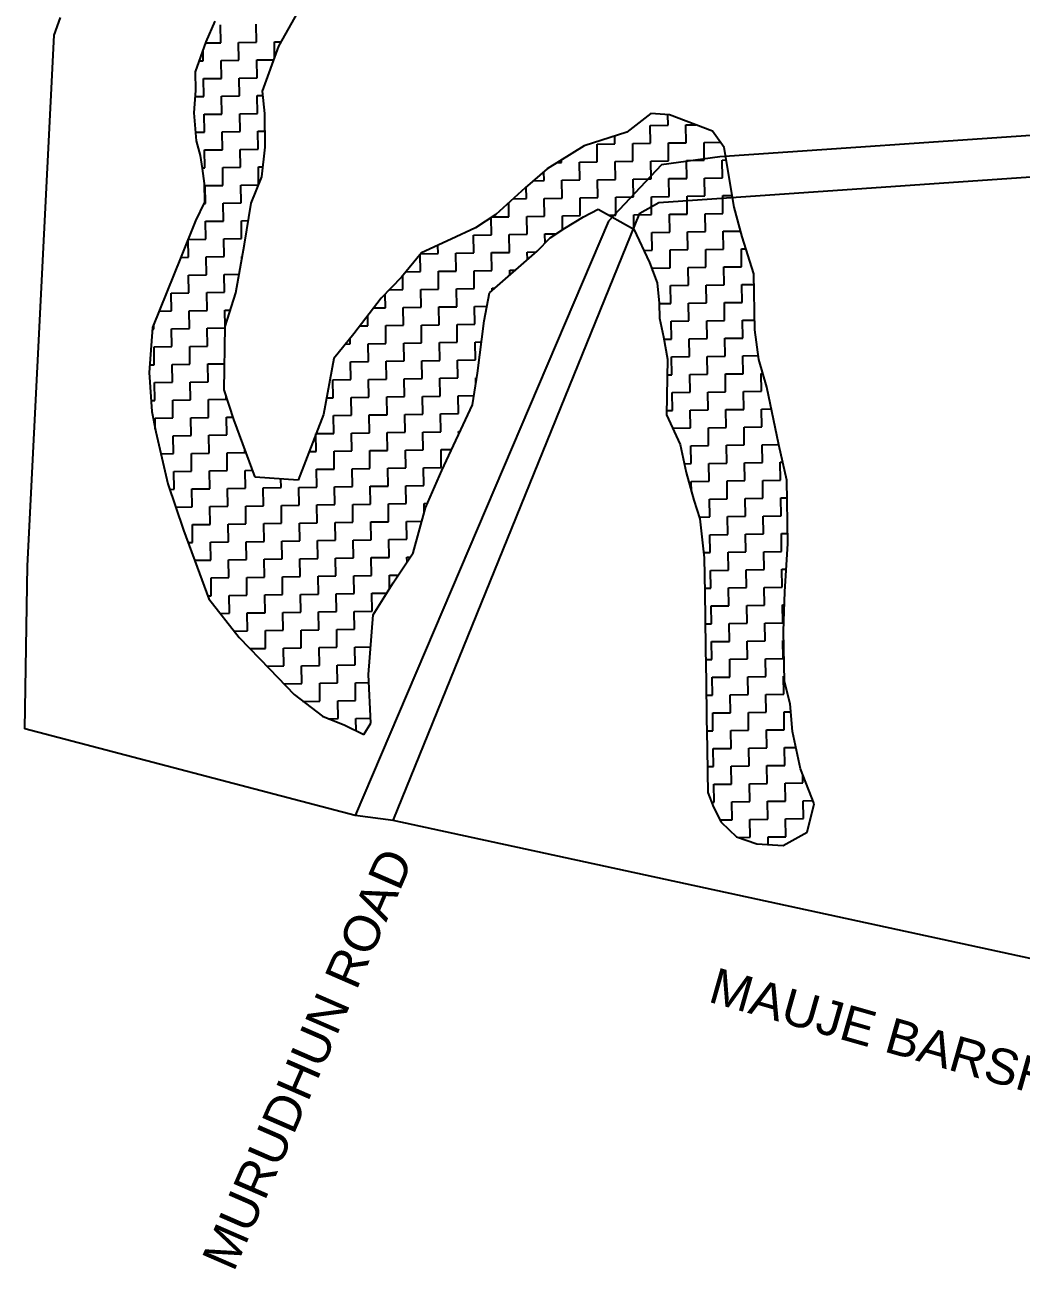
# Model space of a CAD drawing. Header units: metres. Extents: x 278744 to 280335, y 2046357 to 2047767.
# Drawn here: x 278743.7 to 279038, y 2046475.9 to 2046843.6 of the extents above; entities that cross this region are included whole.
import ezdxf
from ezdxf.enums import TextEntityAlignment as Align

# ---------------------------------------------------------------- set-up
doc = ezdxf.new("R2010")
doc.units = ezdxf.units.M
doc.header["$MEASUREMENT"] = 0
for name, color, linetype in [('OFF', 1, 'Continuous'), ('POLY_HATCH', 12, 'Continuous'), ('POLY_ROAD', 30, 'Continuous'), ('TEXT_MAPOUT', 7, 'Continuous'), ('V_BOUND_LINE', 7, 'Continuous')]:
    doc.layers.add(name, color=color, linetype=linetype)
doc.styles.get("Standard").update_dxf_attribs({"font": 'arial.ttf'})

msp = doc.modelspace()

# ---------------------------------------------------------------- linework, layer by layer
at = {"layer": 'OFF'}
msp.add_line((278852.43, 2046608.45), (278841.28, 2046609.93), dxfattribs=at)
at = {"layer": 'POLY_HATCH'}
for p, q in [((278818.64, 2046837.3), (278826.15, 2046850.63)), ((278799.79, 2046844.73), (278797.13, 2046838.63)), ((278797.13, 2046838.63), (278793.96, 2046829.77)), ((278813.88, 2046824.01), (278818.64, 2046837.3)), ((278793.96, 2046829.77), (278794.04, 2046824.26)), ((278794.04, 2046824.26), (278793.59, 2046817.65)), ((278814.53, 2046817.42), (278813.88, 2046824.01)), ((278793.59, 2046817.65), (278794.27, 2046809.4)), ((278814.68, 2046807.51), (278814.53, 2046817.42)), ((278928.58, 2046817.48), (278921.51, 2046811.87)), ((278934.1, 2046817.02), (278928.58, 2046817.48)), ((278946.84, 2046812.25), (278934.1, 2046817.02)), ((278794.27, 2046809.4), (278795.43, 2046805.01)), ((278921.51, 2046811.87), (278908.89, 2046807.83)), ((278950.22, 2046807.35), (278946.84, 2046812.25)), ((278795.43, 2046805.01), (278796.04, 2046801.17)), ((278813.71, 2046798.68), (278814.68, 2046807.51)), ((278908.89, 2046807.83), (278897.98, 2046801.05)), ((278953.24, 2046789.77), (278950.22, 2046807.35)), ((278796.04, 2046801.17), (278796.66, 2046796.77)), ((278810.52, 2046790.92), (278813.71, 2046798.68)), ((278897.98, 2046801.05), (278891.45, 2046795.45)), ((278796.66, 2046796.77), (278796.74, 2046791.27)), ((278891.45, 2046795.45), (278882.75, 2046787.61)), ((278796.74, 2046791.27), (278794.07, 2046785.72)), ((278808.5, 2046778.78), (278810.52, 2046790.92)), ((278882.75, 2046787.61), (278876.75, 2046783.66)), ((278903.2, 2046783.51), (278908.66, 2046786.9)), ((278908.66, 2046786.9), (278913.03, 2046789.17)), ((278913.03, 2046789.17), (278923.59, 2046783.27)), ((278955.58, 2046781), (278953.24, 2046789.77)), ((278794.07, 2046785.72), (278789.82, 2046775.19)), ((278876.75, 2046783.66), (278869.64, 2046780.25)), ((278898.83, 2046780.69), (278903.2, 2046783.51)), ((278923.59, 2046783.27), (278928.15, 2046773.42)), ((278869.64, 2046780.25), (278860.88, 2046776.26)), ((278895.04, 2046776.78), (278898.83, 2046780.69)), ((278959.05, 2046770.04), (278955.58, 2046781)), ((278805.96, 2046764.42), (278808.5, 2046778.78)), ((278860.88, 2046776.26), (278854.93, 2046769.02)), ((278880.9, 2046764.45), (278895.04, 2046776.78)), ((278789.82, 2046775.19), (278781.33, 2046754.14)), ((278928.15, 2046773.42), (278930.44, 2046767.4)), ((278854.93, 2046769.02), (278848.96, 2046762.87)), ((278959.3, 2046753.52), (278959.05, 2046770.04)), ((278930.44, 2046767.4), (278931.08, 2046761.35)), ((278802.81, 2046754.46), (278805.96, 2046764.42)), ((278848.96, 2046762.87), (278840.86, 2046752.28)), ((278879.37, 2046756.17), (278880.9, 2046764.45)), ((278931.08, 2046761.35), (278931.15, 2046756.95)), ((278781.33, 2046754.14), (278780.42, 2046740.91)), ((278802.54, 2046735.74), (278802.81, 2046754.46)), ((278877.4, 2046740.72), (278879.37, 2046756.17)), ((278931.15, 2046756.95), (278932.33, 2046751.46)), ((278960.54, 2046744.73), (278959.3, 2046753.52)), ((278840.86, 2046752.28), (278834.91, 2046745.04)), ((278932.33, 2046751.46), (278933.54, 2046744.87)), ((278834.91, 2046745.04), (278831.85, 2046728.47)), ((278933.54, 2046744.87), (278933.23, 2046728.35)), ((278962.86, 2046736.5), (278960.54, 2046744.73)), ((278780.42, 2046740.91), (278781.15, 2046729.36)), ((278875.89, 2046731.34), (278877.4, 2046740.72)), ((278805.43, 2046726.97), (278802.54, 2046735.74)), ((278966.43, 2046719.49), (278962.86, 2046736.5)), ((278781.15, 2046729.36), (278782.34, 2046723.32)), ((278831.85, 2046728.47), (278824.43, 2046709.08)), ((278866.81, 2046711.93), (278875.89, 2046731.34)), ((278933.23, 2046728.35), (278937.22, 2046719.6)), ((278811.74, 2046709.99), (278805.43, 2046726.97)), ((278782.34, 2046723.32), (278785.88, 2046707.95)), ((278937.22, 2046719.6), (278939, 2046711.36)), ((278968.79, 2046709.06), (278966.43, 2046719.49)), ((278824.43, 2046709.08), (278811.74, 2046709.99)), ((278862.02, 2046700.84), (278866.81, 2046711.93)), ((278939, 2046711.36), (278941.33, 2046703.14)), ((278785.88, 2046707.95), (278790.49, 2046694.25)), ((278969.07, 2046690.34), (278968.79, 2046709.06)), ((278941.33, 2046703.14), (278943.06, 2046697.66)), ((278858.37, 2046687.57), (278862.02, 2046700.84)), ((278943.06, 2046697.66), (278944.34, 2046686.11)), ((278790.49, 2046694.25), (278794.52, 2046683.3)), ((278852.44, 2046678.67), (278858.37, 2046687.57)), ((278968.19, 2046676.01), (278969.07, 2046690.34)), ((278944.34, 2046686.11), (278944.5, 2046675.65)), ((278794.52, 2046683.3), (278797.96, 2046673.99)), ((278846.52, 2046669.22), (278852.44, 2046678.67)), ((278797.96, 2046673.99), (278806.95, 2046662.56)), ((278944.5, 2046675.65), (278944.61, 2046668.5)), ((278967.81, 2046664.44), (278968.19, 2046676.01)), ((278845.13, 2046651.58), (278846.52, 2046669.22)), ((278944.61, 2046668.5), (278944.75, 2046659.14)), ((278806.95, 2046662.56), (278815.9, 2046653.34)), ((278968.03, 2046649.58), (278967.81, 2046664.44)), ((278944.75, 2046659.14), (278944.89, 2046649.78)), ((278815.9, 2046653.34), (278823.18, 2046645.74)), ((278845.9, 2046637.27), (278845.13, 2046651.58)), ((278944.89, 2046649.78), (278945.05, 2046638.77)), ((278969.79, 2046643), (278968.03, 2046649.58)), ((278823.18, 2046645.74), (278831.54, 2046639.26)), ((278970.46, 2046634.75), (278969.79, 2046643)), ((278831.54, 2046639.26), (278838.2, 2046636.6)), ((278838.2, 2046636.6), (278843.75, 2046633.93)), ((278843.75, 2046633.93), (278845.9, 2046637.27)), ((278945.05, 2046638.77), (278945.19, 2046629.96)), ((278972.83, 2046623.77), (278970.46, 2046634.75)), ((278945.19, 2046629.96), (278945.3, 2046622.8)), ((278945.3, 2046622.8), (278945.39, 2046616.75)), ((278976.84, 2046613.37), (278972.83, 2046623.77)), ((278945.39, 2046616.75), (278947.11, 2046612.37)), ((278947.11, 2046612.37), (278949.38, 2046608)), ((278974.77, 2046605.07), (278976.84, 2046613.37)), ((278949.38, 2046608), (278953.85, 2046603.66)), ((278953.85, 2046603.66), (278959.94, 2046601.55)), ((278967.66, 2046601.11), (278974.77, 2046605.07)), ((278959.94, 2046601.55), (278967.66, 2046601.11))]:
    msp.add_line(p, q, dxfattribs=at)
at = {"layer": 'POLY_HATCH', "linetype": 'Continuous'}
for p, q in [((278801.55, 2046838.36), (278801.47, 2046843.63)), ((278812.09, 2046838.52), (278812.01, 2046843.79)), ((278797.01, 2046838.29), (278801.55, 2046838.36)), ((278806.82, 2046838.44), (278812.09, 2046838.52)), ((278806.9, 2046833.17), (278806.82, 2046838.44)), ((278817.36, 2046838.59), (278819.39, 2046838.63)), ((278817.43, 2046833.92), (278817.36, 2046838.59)), ((278796.36, 2046833.01), (278796.31, 2046836.33)), ((278795.11, 2046832.99), (278796.36, 2046833.01)), ((278801.63, 2046833.09), (278806.9, 2046833.17)), ((278801.71, 2046827.82), (278801.63, 2046833.09)), ((278812.17, 2046833.25), (278817.21, 2046833.32)), ((278812.25, 2046827.98), (278812.17, 2046833.25)), ((278796.44, 2046827.74), (278801.71, 2046827.82)), ((278796.52, 2046822.47), (278796.44, 2046827.74)), ((278806.98, 2046827.9), (278812.25, 2046827.98)), ((278807.06, 2046822.63), (278806.98, 2046827.9)), ((278793.92, 2046822.43), (278796.52, 2046822.47)), ((278801.79, 2046822.55), (278807.06, 2046822.63)), ((278801.87, 2046817.28), (278801.79, 2046822.55)), ((278812.33, 2046822.71), (278814.01, 2046822.73)), ((278812.41, 2046817.44), (278812.33, 2046822.71)), ((278796.6, 2046817.2), (278801.87, 2046817.28)), ((278796.68, 2046811.93), (278796.6, 2046817.2)), ((278807.14, 2046817.36), (278812.41, 2046817.44)), ((278807.22, 2046812.09), (278807.14, 2046817.36)), ((278933.69, 2046813.99), (278933.65, 2046817.06)), ((278928.42, 2046813.92), (278933.69, 2046813.99)), ((278928.5, 2046808.65), (278928.42, 2046813.92)), ((278938.96, 2046814.07), (278941.86, 2046814.12)), ((278939.04, 2046808.8), (278938.96, 2046814.07)), ((278794.06, 2046811.89), (278796.68, 2046811.93)), ((278801.95, 2046812.01), (278807.22, 2046812.09)), ((278802.03, 2046806.74), (278801.95, 2046812.01)), ((278812.49, 2046812.17), (278814.61, 2046812.2)), ((278812.56, 2046806.9), (278812.49, 2046812.17)), ((278917.96, 2046808.49), (278917.93, 2046810.72)), ((278933.77, 2046808.72), (278939.04, 2046808.8)), ((278933.85, 2046803.46), (278933.77, 2046808.72)), ((278944.31, 2046808.88), (278949.12, 2046808.96)), ((278944.39, 2046803.61), (278944.31, 2046808.88)), ((278796.76, 2046806.66), (278802.03, 2046806.74)), ((278796.83, 2046801.39), (278796.76, 2046806.66)), ((278807.29, 2046806.82), (278812.56, 2046806.9)), ((278807.37, 2046801.55), (278807.29, 2046806.82)), ((278912.69, 2046808.41), (278917.96, 2046808.49)), ((278912.77, 2046803.14), (278912.69, 2046808.41)), ((278923.23, 2046808.57), (278928.5, 2046808.65)), ((278923.31, 2046803.3), (278923.23, 2046808.57)), ((278796.01, 2046801.38), (278796.83, 2046801.39)), ((278802.1, 2046801.47), (278807.37, 2046801.55)), ((278802.18, 2046796.2), (278802.1, 2046801.47)), ((278812.64, 2046801.63), (278814.04, 2046801.65)), ((278812.72, 2046796.36), (278812.64, 2046801.63)), ((278901.05, 2046802.96), (278902.23, 2046802.98)), ((278902.23, 2046802.98), (278902.22, 2046803.69)), ((278907.5, 2046803.06), (278912.77, 2046803.14)), ((278907.58, 2046797.79), (278907.5, 2046803.06)), ((278918.04, 2046803.22), (278923.31, 2046803.3)), ((278918.12, 2046797.95), (278918.04, 2046803.22)), ((278928.58, 2046803.38), (278933.85, 2046803.46)), ((278928.66, 2046798.11), (278928.58, 2046803.38)), ((278939.12, 2046803.53), (278944.39, 2046803.61)), ((278939.2, 2046798.26), (278939.12, 2046803.53)), ((278949.66, 2046803.69), (278950.85, 2046803.71)), ((278949.74, 2046798.42), (278949.66, 2046803.69)), ((278893.93, 2046797.58), (278897.04, 2046797.63)), ((278897.04, 2046797.63), (278897, 2046800.22)), ((278902.31, 2046797.71), (278907.58, 2046797.79)), ((278902.39, 2046792.44), (278902.31, 2046797.71)), ((278912.85, 2046797.87), (278918.12, 2046797.95)), ((278912.93, 2046792.6), (278912.85, 2046797.87)), ((278923.39, 2046798.03), (278928.66, 2046798.11)), ((278923.47, 2046792.76), (278923.39, 2046798.03)), ((278933.93, 2046798.19), (278939.2, 2046798.26)), ((278934.01, 2046792.92), (278933.93, 2046798.19)), ((278944.47, 2046798.34), (278949.74, 2046798.42)), ((278944.55, 2046793.07), (278944.47, 2046798.34)), ((278796.91, 2046796.12), (278802.18, 2046796.2)), ((278796.99, 2046790.85), (278796.91, 2046796.12)), ((278807.45, 2046796.28), (278812.72, 2046796.36)), ((278807.53, 2046791.01), (278807.45, 2046796.28)), ((278891.85, 2046792.28), (278891.8, 2046795.75)), ((278796.54, 2046790.84), (278796.99, 2046790.85)), ((278802.26, 2046790.93), (278807.53, 2046791.01)), ((278802.34, 2046785.66), (278802.26, 2046790.93)), ((278886.66, 2046786.93), (278886.6, 2046791.08)), ((278887.87, 2046792.22), (278891.85, 2046792.28)), ((278897.12, 2046792.36), (278902.39, 2046792.44)), ((278897.2, 2046787.09), (278897.12, 2046792.36)), ((278907.66, 2046792.52), (278912.93, 2046792.6)), ((278907.74, 2046787.25), (278907.66, 2046792.52)), ((278918.2, 2046792.68), (278923.47, 2046792.76)), ((278918.28, 2046787.41), (278918.2, 2046792.68)), ((278928.74, 2046792.84), (278934.01, 2046792.92)), ((278928.82, 2046787.57), (278928.74, 2046792.84)), ((278939.28, 2046792.99), (278944.55, 2046793.07)), ((278939.36, 2046787.72), (278939.28, 2046792.99)), ((278949.82, 2046793.15), (278952.66, 2046793.2)), ((278949.9, 2046787.88), (278949.82, 2046793.15)), ((278881.47, 2046781.58), (278881.39, 2046786.71)), ((278881.61, 2046786.85), (278886.66, 2046786.93)), ((278891.93, 2046787.01), (278897.2, 2046787.09)), ((278892.01, 2046781.74), (278891.93, 2046787.01)), ((278902.47, 2046787.17), (278907.74, 2046787.25)), ((278902.53, 2046783.08), (278902.47, 2046787.17)), ((278916.24, 2046787.38), (278918.28, 2046787.41)), ((278923.55, 2046787.49), (278928.82, 2046787.57)), ((278923.61, 2046783.21), (278923.55, 2046787.49)), ((278934.09, 2046787.65), (278939.36, 2046787.72)), ((278934.17, 2046782.38), (278934.09, 2046787.65)), ((278944.63, 2046787.8), (278949.9, 2046787.88)), ((278944.71, 2046782.53), (278944.63, 2046787.8)), ((278797.07, 2046785.58), (278802.34, 2046785.66)), ((278797.15, 2046780.31), (278797.07, 2046785.58)), ((278807.61, 2046785.74), (278809.67, 2046785.77)), ((278807.69, 2046780.47), (278807.61, 2046785.74)), ((278791.88, 2046780.23), (278797.15, 2046780.31)), ((278791.96, 2046774.96), (278791.88, 2046780.23)), ((278802.42, 2046780.39), (278807.69, 2046780.47)), ((278802.5, 2046775.12), (278802.42, 2046780.39)), ((278876.2, 2046781.5), (278881.47, 2046781.58)), ((278876.28, 2046776.23), (278876.2, 2046781.5)), ((278886.74, 2046781.66), (278892.01, 2046781.74)), ((278886.82, 2046776.39), (278886.74, 2046781.66)), ((278897.28, 2046781.82), (278900.66, 2046781.87)), ((278897.32, 2046779.13), (278897.28, 2046781.82)), ((278928.9, 2046782.3), (278934.17, 2046782.38)), ((278928.98, 2046777.03), (278928.9, 2046782.3)), ((278939.44, 2046782.46), (278944.71, 2046782.53)), ((278939.52, 2046777.19), (278939.44, 2046782.46)), ((278949.98, 2046782.61), (278955.13, 2046782.69)), ((278950.06, 2046777.34), (278949.98, 2046782.61)), ((278860.55, 2046770.72), (278860.47, 2046775.77)), ((278860.66, 2046776), (278865.74, 2046776.07)), ((278865.74, 2046776.07), (278865.7, 2046778.46)), ((278871.01, 2046776.15), (278876.28, 2046776.23)), ((278871.09, 2046770.88), (278871.01, 2046776.15)), ((278881.55, 2046776.31), (278886.82, 2046776.39)), ((278881.63, 2046771.04), (278881.55, 2046776.31)), ((278892.09, 2046776.47), (278894.73, 2046776.51)), ((278892.12, 2046774.24), (278892.09, 2046776.47)), ((278926.5, 2046776.99), (278928.98, 2046777.03)), ((278934.25, 2046777.11), (278939.52, 2046777.19)), ((278934.33, 2046771.84), (278934.25, 2046777.11)), ((278944.79, 2046777.26), (278950.06, 2046777.34)), ((278944.87, 2046771.99), (278944.79, 2046777.26)), ((278955.33, 2046777.42), (278956.71, 2046777.44)), ((278955.41, 2046772.15), (278955.33, 2046777.42)), ((278789.72, 2046774.92), (278791.96, 2046774.96)), ((278797.23, 2046775.04), (278802.5, 2046775.12)), ((278797.31, 2046769.77), (278797.23, 2046775.04)), ((278807.77, 2046775.2), (278807.87, 2046775.2)), ((278807.78, 2046774.69), (278807.77, 2046775.2)), ((278939.6, 2046771.92), (278944.87, 2046771.99)), ((278939.68, 2046766.65), (278939.6, 2046771.92)), ((278950.14, 2046772.07), (278955.41, 2046772.15)), ((278950.22, 2046766.8), (278950.14, 2046772.07)), ((278792.04, 2046769.69), (278797.31, 2046769.77)), ((278792.12, 2046764.42), (278792.04, 2046769.69)), ((278802.58, 2046769.85), (278806.94, 2046769.91)), ((278802.66, 2046764.58), (278802.58, 2046769.85)), ((278855.36, 2046765.37), (278855.3, 2046769.46)), ((278856.28, 2046770.66), (278860.55, 2046770.72)), ((278865.82, 2046770.8), (278871.09, 2046770.88)), ((278865.9, 2046765.53), (278865.82, 2046770.8)), ((278876.36, 2046770.96), (278881.63, 2046771.04)), ((278876.44, 2046765.69), (278876.36, 2046770.96)), ((278886.9, 2046771.12), (278888.57, 2046771.15)), ((278886.92, 2046769.7), (278886.9, 2046771.12)), ((278929.06, 2046771.76), (278934.33, 2046771.84)), ((278929.07, 2046771), (278929.06, 2046771.76)), ((278797.39, 2046764.5), (278802.66, 2046764.58)), ((278851.34, 2046765.31), (278855.36, 2046765.37)), ((278860.63, 2046765.45), (278865.9, 2046765.53)), ((278860.71, 2046760.18), (278860.63, 2046765.45)), ((278871.17, 2046765.61), (278876.44, 2046765.69)), ((278871.25, 2046760.34), (278871.17, 2046765.61)), ((278881.71, 2046765.77), (278882.42, 2046765.78)), ((278881.72, 2046765.17), (278881.71, 2046765.77)), ((278934.41, 2046766.57), (278939.68, 2046766.65)), ((278934.49, 2046761.3), (278934.41, 2046766.57)), ((278944.95, 2046766.72), (278950.22, 2046766.8)), ((278945.03, 2046761.46), (278944.95, 2046766.72)), ((278955.49, 2046766.88), (278959.1, 2046766.94)), ((278955.57, 2046761.61), (278955.49, 2046766.88)), ((278786.85, 2046764.34), (278792.12, 2046764.42)), ((278786.93, 2046759.07), (278786.85, 2046764.34)), ((278797.47, 2046759.23), (278797.39, 2046764.5)), ((278850.17, 2046760.02), (278850.11, 2046764.05)), ((278931.09, 2046761.24), (278934.49, 2046761.3)), ((278939.76, 2046761.38), (278945.03, 2046761.46)), ((278939.84, 2046756.11), (278939.76, 2046761.38)), ((278950.3, 2046761.53), (278955.57, 2046761.61)), ((278950.38, 2046756.26), (278950.3, 2046761.53)), ((278783.29, 2046759.01), (278786.93, 2046759.07)), ((278792.2, 2046759.15), (278797.47, 2046759.23)), ((278792.28, 2046753.88), (278792.2, 2046759.15)), ((278802.74, 2046759.31), (278804.35, 2046759.33)), ((278802.81, 2046754.48), (278802.74, 2046759.31)), ((278844.98, 2046754.67), (278844.94, 2046757.61)), ((278846.75, 2046759.97), (278850.17, 2046760.02)), ((278855.44, 2046760.1), (278860.71, 2046760.18)), ((278855.52, 2046754.83), (278855.44, 2046760.1)), ((278865.98, 2046760.26), (278871.25, 2046760.34)), ((278866.06, 2046754.99), (278865.98, 2046760.26)), ((278876.52, 2046760.42), (278880.16, 2046760.48)), ((278876.6, 2046755.15), (278876.52, 2046760.42)), ((278781.3, 2046753.71), (278781.74, 2046753.72)), ((278781.74, 2046753.72), (278781.72, 2046755.12)), ((278787.01, 2046753.8), (278792.28, 2046753.88)), ((278787.09, 2046748.53), (278787.01, 2046753.8)), ((278797.55, 2046753.96), (278802.8, 2046754.04)), ((278797.63, 2046748.69), (278797.55, 2046753.96)), ((278842.66, 2046754.64), (278844.98, 2046754.67)), ((278850.25, 2046754.75), (278855.52, 2046754.83)), ((278850.33, 2046749.48), (278850.25, 2046754.75)), ((278860.79, 2046754.91), (278866.06, 2046754.99)), ((278860.87, 2046749.64), (278860.79, 2046754.91)), ((278871.33, 2046755.07), (278876.6, 2046755.15)), ((278871.41, 2046749.8), (278871.33, 2046755.07)), ((278934.57, 2046756.03), (278939.84, 2046756.11)), ((278934.65, 2046750.76), (278934.57, 2046756.03)), ((278945.11, 2046756.19), (278950.38, 2046756.26)), ((278945.19, 2046750.92), (278945.11, 2046756.19)), ((278955.65, 2046756.34), (278959.26, 2046756.4)), ((278955.73, 2046751.07), (278955.65, 2046756.34)), ((278839.79, 2046749.32), (278839.76, 2046750.95)), ((278876.68, 2046749.88), (278878.57, 2046749.91)), ((278876.76, 2046744.61), (278876.68, 2046749.88)), ((278932.47, 2046750.72), (278934.65, 2046750.76)), ((278939.92, 2046750.84), (278945.19, 2046750.92)), ((278940, 2046745.57), (278939.92, 2046750.84)), ((278950.46, 2046750.99), (278955.73, 2046751.07)), ((278950.54, 2046745.72), (278950.46, 2046750.99)), ((278781.82, 2046748.45), (278787.09, 2046748.53)), ((278781.9, 2046743.18), (278781.82, 2046748.45)), ((278792.36, 2046748.61), (278797.63, 2046748.69)), ((278792.44, 2046743.34), (278792.36, 2046748.61)), ((278838.41, 2046749.3), (278839.79, 2046749.32)), ((278845.06, 2046749.4), (278850.33, 2046749.48)), ((278845.14, 2046744.13), (278845.06, 2046749.4)), ((278855.6, 2046749.56), (278860.87, 2046749.64)), ((278855.68, 2046744.29), (278855.6, 2046749.56)), ((278866.14, 2046749.72), (278871.41, 2046749.8)), ((278866.22, 2046744.45), (278866.14, 2046749.72)), ((278780.58, 2046743.16), (278781.9, 2046743.18)), ((278787.17, 2046743.26), (278792.44, 2046743.34)), ((278787.25, 2046737.99), (278787.17, 2046743.26)), ((278797.71, 2046743.42), (278802.65, 2046743.49)), ((278797.79, 2046738.15), (278797.71, 2046743.42)), ((278839.87, 2046744.06), (278845.14, 2046744.13)), ((278839.95, 2046738.79), (278839.87, 2046744.06)), ((278850.41, 2046744.21), (278855.68, 2046744.29)), ((278850.49, 2046738.94), (278850.41, 2046744.21)), ((278860.95, 2046744.37), (278866.22, 2046744.45)), ((278861.03, 2046739.1), (278860.95, 2046744.37)), ((278871.49, 2046744.53), (278876.76, 2046744.61)), ((278871.57, 2046739.26), (278871.49, 2046744.53)), ((278934.73, 2046745.49), (278940, 2046745.57)), ((278934.81, 2046740.22), (278934.73, 2046745.49)), ((278945.27, 2046745.65), (278950.54, 2046745.72)), ((278945.35, 2046740.38), (278945.27, 2046745.65)), ((278955.81, 2046745.8), (278960.38, 2046745.87)), ((278955.89, 2046740.53), (278955.81, 2046745.8)), ((278834.68, 2046738.71), (278839.95, 2046738.79)), ((278845.22, 2046738.86), (278850.49, 2046738.94)), ((278845.3, 2046733.59), (278845.22, 2046738.86)), ((278855.76, 2046739.02), (278861.03, 2046739.1)), ((278855.84, 2046733.75), (278855.76, 2046739.02)), ((278866.3, 2046739.18), (278871.57, 2046739.26)), ((278866.38, 2046733.91), (278866.3, 2046739.18)), ((278876.84, 2046739.34), (278877.18, 2046739.35)), ((278876.87, 2046737.41), (278876.84, 2046739.34)), ((278933.45, 2046740.2), (278934.81, 2046740.22)), ((278940.08, 2046740.3), (278945.35, 2046740.38)), ((278940.16, 2046735.03), (278940.08, 2046740.3)), ((278950.62, 2046740.46), (278955.89, 2046740.53)), ((278950.69, 2046735.19), (278950.62, 2046740.46)), ((278961.16, 2046740.61), (278961.7, 2046740.62)), ((278961.23, 2046735.34), (278961.16, 2046740.61)), ((278781.98, 2046737.91), (278787.25, 2046737.99)), ((278782.06, 2046732.64), (278781.98, 2046737.91)), ((278792.52, 2046738.07), (278797.79, 2046738.15)), ((278792.6, 2046732.8), (278792.52, 2046738.07)), ((278834.76, 2046733.44), (278834.68, 2046738.71)), ((278945.42, 2046735.11), (278950.69, 2046735.19)), ((278955.96, 2046735.26), (278961.23, 2046735.34)), ((278956.04, 2046729.99), (278955.96, 2046735.26)), ((278780.94, 2046732.62), (278782.06, 2046732.64)), ((278787.33, 2046732.72), (278792.6, 2046732.8)), ((278787.41, 2046727.45), (278787.33, 2046732.72)), ((278797.87, 2046732.88), (278803.14, 2046732.96)), ((278797.95, 2046727.61), (278797.87, 2046732.88)), ((278803.14, 2046732.96), (278803.12, 2046733.97)), ((278832.76, 2046733.41), (278834.76, 2046733.44)), ((278840.03, 2046733.52), (278845.3, 2046733.59)), ((278840.11, 2046728.25), (278840.03, 2046733.52)), ((278850.57, 2046733.67), (278855.84, 2046733.75)), ((278850.65, 2046728.4), (278850.57, 2046733.67)), ((278861.11, 2046733.83), (278866.38, 2046733.91)), ((278861.19, 2046728.56), (278861.11, 2046733.83)), ((278871.65, 2046733.99), (278876.33, 2046734.06)), ((278871.73, 2046728.72), (278871.65, 2046733.99)), ((278934.89, 2046734.95), (278940.16, 2046735.03)), ((278934.96, 2046729.68), (278934.89, 2046734.95)), ((278945.5, 2046729.84), (278945.42, 2046735.11)), ((278834.84, 2046728.17), (278840.11, 2046728.25)), ((278834.92, 2046722.9), (278834.84, 2046728.17)), ((278845.38, 2046728.33), (278850.65, 2046728.4)), ((278845.46, 2046723.06), (278845.38, 2046728.33)), ((278855.92, 2046728.48), (278861.19, 2046728.56)), ((278856, 2046723.21), (278855.92, 2046728.48)), ((278866.46, 2046728.64), (278871.73, 2046728.72)), ((278866.54, 2046723.37), (278866.46, 2046728.64)), ((278933.26, 2046729.65), (278934.96, 2046729.68)), ((278940.23, 2046729.76), (278945.5, 2046729.84)), ((278940.31, 2046724.49), (278940.23, 2046729.76)), ((278950.77, 2046729.92), (278956.04, 2046729.99)), ((278950.85, 2046724.65), (278950.77, 2046729.92)), ((278961.31, 2046730.07), (278964.2, 2046730.12)), ((278961.39, 2046724.8), (278961.31, 2046730.07)), ((278782.14, 2046727.37), (278787.41, 2046727.45)), ((278782.19, 2046724.09), (278782.14, 2046727.37)), ((278792.68, 2046727.53), (278797.95, 2046727.61)), ((278792.76, 2046722.26), (278792.68, 2046727.53)), ((278803.22, 2046727.69), (278805.18, 2046727.72)), ((278803.3, 2046722.42), (278803.22, 2046727.69)), ((278935.04, 2046724.41), (278940.31, 2046724.49)), ((278935.04, 2046724.38), (278935.04, 2046724.41)), ((278945.58, 2046724.57), (278950.85, 2046724.65)), ((278945.66, 2046719.3), (278945.58, 2046724.57)), ((278956.12, 2046724.72), (278961.39, 2046724.8)), ((278956.2, 2046719.46), (278956.12, 2046724.72)), ((278787.49, 2046722.18), (278792.76, 2046722.26)), ((278787.57, 2046716.91), (278787.49, 2046722.18)), ((278798.03, 2046722.34), (278803.3, 2046722.42)), ((278798.11, 2046717.07), (278798.03, 2046722.34)), ((278829.73, 2046717.55), (278829.65, 2046722.71)), ((278829.69, 2046722.82), (278834.92, 2046722.9)), ((278840.19, 2046722.98), (278845.46, 2046723.06)), ((278840.27, 2046717.71), (278840.19, 2046722.98)), ((278850.73, 2046723.13), (278856, 2046723.21)), ((278850.81, 2046717.86), (278850.73, 2046723.13)), ((278861.27, 2046723.29), (278866.54, 2046723.37)), ((278861.35, 2046718.02), (278861.27, 2046723.29)), ((278871.81, 2046723.45), (278872.2, 2046723.46)), ((278871.82, 2046722.63), (278871.81, 2046723.45)), ((278783.83, 2046716.85), (278787.57, 2046716.91)), ((278792.84, 2046716.99), (278798.11, 2046717.07)), ((278792.92, 2046711.72), (278792.84, 2046716.99)), ((278803.38, 2046717.15), (278808.65, 2046717.23)), ((278803.46, 2046711.88), (278803.38, 2046717.15)), ((278808.65, 2046717.23), (278808.63, 2046718.36)), ((278827.66, 2046717.52), (278829.73, 2046717.55)), ((278835, 2046717.63), (278840.27, 2046717.71)), ((278835.08, 2046712.36), (278835, 2046717.63)), ((278845.54, 2046717.79), (278850.81, 2046717.86)), ((278845.62, 2046712.52), (278845.54, 2046717.79)), ((278856.08, 2046717.94), (278861.35, 2046718.02)), ((278856.16, 2046712.67), (278856.08, 2046717.94)), ((278866.62, 2046718.1), (278869.72, 2046718.15)), ((278866.69, 2046712.83), (278866.62, 2046718.1)), ((278940.39, 2046719.22), (278945.66, 2046719.3)), ((278940.47, 2046713.95), (278940.39, 2046719.22)), ((278950.93, 2046719.38), (278956.2, 2046719.46)), ((278951.01, 2046714.11), (278950.93, 2046719.38)), ((278961.47, 2046719.53), (278966.4, 2046719.61)), ((278961.55, 2046714.26), (278961.47, 2046719.53)), ((278938.45, 2046713.92), (278940.47, 2046713.95)), ((278945.74, 2046714.03), (278951.01, 2046714.11)), ((278945.82, 2046708.76), (278945.74, 2046714.03)), ((278956.28, 2046714.19), (278961.55, 2046714.26)), ((278956.36, 2046708.92), (278956.28, 2046714.19)), ((278966.82, 2046714.34), (278967.59, 2046714.36)), ((278966.9, 2046709.07), (278966.82, 2046714.34)), ((278787.65, 2046711.64), (278792.92, 2046711.72)), ((278787.73, 2046706.37), (278787.65, 2046711.64)), ((278798.19, 2046711.8), (278803.46, 2046711.88)), ((278798.27, 2046706.53), (278798.19, 2046711.8)), ((278808.73, 2046711.96), (278811, 2046711.99)), ((278808.81, 2046706.69), (278808.73, 2046711.96)), ((278819.35, 2046706.85), (278819.31, 2046709.45)), ((278829.81, 2046712.28), (278835.08, 2046712.36)), ((278829.89, 2046707.01), (278829.81, 2046712.28)), ((278840.35, 2046712.44), (278845.62, 2046712.52)), ((278840.43, 2046707.17), (278840.35, 2046712.44)), ((278850.89, 2046712.59), (278856.16, 2046712.67)), ((278850.96, 2046707.33), (278850.89, 2046712.59)), ((278861.43, 2046712.75), (278866.69, 2046712.83)), ((278861.5, 2046707.48), (278861.43, 2046712.75)), ((278786.42, 2046706.35), (278787.73, 2046706.37)), ((278793, 2046706.45), (278798.27, 2046706.53)), ((278793.08, 2046701.18), (278793, 2046706.45)), ((278803.54, 2046706.61), (278808.81, 2046706.69)), ((278803.62, 2046701.34), (278803.54, 2046706.61)), ((278814.08, 2046706.77), (278819.35, 2046706.85)), ((278814.16, 2046701.5), (278814.08, 2046706.77)), ((278824.62, 2046706.93), (278829.89, 2046707.01)), ((278824.69, 2046701.66), (278824.62, 2046706.93)), ((278835.16, 2046707.09), (278840.43, 2046707.17)), ((278835.23, 2046701.82), (278835.16, 2046707.09)), ((278845.69, 2046707.25), (278850.96, 2046707.33)), ((278845.77, 2046701.98), (278845.69, 2046707.25)), ((278856.23, 2046707.4), (278861.5, 2046707.48)), ((278856.31, 2046702.13), (278856.23, 2046707.4)), ((278940.55, 2046708.68), (278945.82, 2046708.76)), ((278940.6, 2046705.72), (278940.55, 2046708.68)), ((278951.09, 2046708.84), (278956.36, 2046708.92)), ((278951.17, 2046703.57), (278951.09, 2046708.84)), ((278961.63, 2046708.99), (278966.9, 2046709.07)), ((278961.71, 2046703.72), (278961.63, 2046708.99)), ((278851.04, 2046702.06), (278856.31, 2046702.13)), ((278851.12, 2046696.79), (278851.04, 2046702.06)), ((278861.58, 2046702.21), (278862.62, 2046702.23)), ((278861.63, 2046699.41), (278861.58, 2046702.21)), ((278945.9, 2046703.49), (278951.17, 2046703.57)), ((278945.98, 2046698.22), (278945.9, 2046703.49)), ((278956.44, 2046703.65), (278961.71, 2046703.72)), ((278956.52, 2046698.38), (278956.44, 2046703.65)), ((278966.98, 2046703.8), (278968.87, 2046703.83)), ((278967.06, 2046698.53), (278966.98, 2046703.8)), ((278788.18, 2046701.11), (278793.08, 2046701.18)), ((278798.35, 2046701.26), (278803.62, 2046701.34)), ((278798.43, 2046695.99), (278798.35, 2046701.26)), ((278808.89, 2046701.42), (278814.16, 2046701.5)), ((278808.96, 2046696.15), (278808.89, 2046701.42)), ((278819.43, 2046701.58), (278824.69, 2046701.66)), ((278819.5, 2046696.31), (278819.43, 2046701.58)), ((278829.96, 2046701.74), (278835.23, 2046701.82)), ((278830.04, 2046696.47), (278829.96, 2046701.74)), ((278840.5, 2046701.9), (278845.77, 2046701.98)), ((278840.58, 2046696.63), (278840.5, 2046701.9)), ((278951.25, 2046698.3), (278956.52, 2046698.38)), ((278961.79, 2046698.46), (278967.06, 2046698.53)), ((278961.87, 2046693.19), (278961.79, 2046698.46)), ((278793.16, 2046695.91), (278798.43, 2046695.99)), ((278793.23, 2046690.64), (278793.16, 2046695.91)), ((278803.69, 2046696.07), (278808.96, 2046696.15)), ((278803.77, 2046690.8), (278803.69, 2046696.07)), ((278814.23, 2046696.23), (278819.5, 2046696.31)), ((278814.31, 2046690.96), (278814.23, 2046696.23)), ((278824.77, 2046696.39), (278830.04, 2046696.47)), ((278824.85, 2046691.12), (278824.77, 2046696.39)), ((278835.31, 2046696.55), (278840.58, 2046696.63)), ((278835.39, 2046691.28), (278835.31, 2046696.55)), ((278845.85, 2046696.71), (278851.12, 2046696.79)), ((278845.93, 2046691.44), (278845.85, 2046696.71)), ((278856.39, 2046696.86), (278860.95, 2046696.93)), ((278856.47, 2046691.59), (278856.39, 2046696.86)), ((278942.9, 2046698.17), (278945.98, 2046698.22)), ((278951.33, 2046693.03), (278951.25, 2046698.3)), ((278819.58, 2046691.04), (278824.85, 2046691.12)), ((278819.66, 2046685.77), (278819.58, 2046691.04)), ((278830.12, 2046691.2), (278835.39, 2046691.28)), ((278830.2, 2046685.93), (278830.12, 2046691.2)), ((278840.66, 2046691.36), (278845.93, 2046691.44)), ((278840.74, 2046686.09), (278840.66, 2046691.36)), ((278851.2, 2046691.52), (278856.47, 2046691.59)), ((278851.28, 2046686.25), (278851.2, 2046691.52)), ((278946.06, 2046692.95), (278951.33, 2046693.03)), ((278946.14, 2046687.68), (278946.06, 2046692.95)), ((278956.6, 2046693.11), (278961.87, 2046693.19)), ((278956.68, 2046687.84), (278956.6, 2046693.11)), ((278967.14, 2046693.26), (278969.03, 2046693.29)), ((278967.22, 2046687.99), (278967.14, 2046693.26)), ((278791.83, 2046690.62), (278793.23, 2046690.64)), ((278798.5, 2046690.72), (278803.77, 2046690.8)), ((278798.58, 2046685.45), (278798.5, 2046690.72)), ((278809.04, 2046690.88), (278814.31, 2046690.96)), ((278809.12, 2046685.61), (278809.04, 2046690.88)), ((278944.17, 2046687.65), (278946.14, 2046687.68)), ((278951.41, 2046687.76), (278956.68, 2046687.84)), ((278951.49, 2046682.49), (278951.41, 2046687.76)), ((278961.95, 2046687.92), (278967.22, 2046687.99)), ((278962.03, 2046682.65), (278961.95, 2046687.92)), ((278793.75, 2046685.38), (278798.58, 2046685.45)), ((278803.85, 2046685.53), (278809.12, 2046685.61)), ((278803.93, 2046680.26), (278803.85, 2046685.53)), ((278814.39, 2046685.69), (278819.66, 2046685.77)), ((278814.47, 2046680.42), (278814.39, 2046685.69)), ((278824.93, 2046685.85), (278830.2, 2046685.93)), ((278825.01, 2046680.58), (278824.93, 2046685.85)), ((278835.47, 2046686.01), (278840.74, 2046686.09)), ((278835.55, 2046680.74), (278835.47, 2046686.01)), ((278846.01, 2046686.17), (278851.28, 2046686.25)), ((278846.09, 2046680.9), (278846.01, 2046686.17)), ((278856.55, 2046686.33), (278857.55, 2046686.34)), ((278856.57, 2046684.88), (278856.55, 2046686.33)), ((278798.66, 2046680.18), (278803.93, 2046680.26)), ((278798.74, 2046674.91), (278798.66, 2046680.18)), ((278809.2, 2046680.34), (278814.47, 2046680.42)), ((278809.28, 2046675.07), (278809.2, 2046680.34)), ((278819.74, 2046680.5), (278825.01, 2046680.58)), ((278819.82, 2046675.23), (278819.74, 2046680.5)), ((278830.28, 2046680.66), (278835.55, 2046680.74)), ((278830.36, 2046675.39), (278830.28, 2046680.66)), ((278840.82, 2046680.82), (278846.09, 2046680.9)), ((278840.9, 2046675.55), (278840.82, 2046680.82)), ((278851.36, 2046680.98), (278854, 2046681.02)), ((278851.42, 2046677.05), (278851.36, 2046680.98)), ((278946.22, 2046682.41), (278951.49, 2046682.49)), ((278946.3, 2046677.14), (278946.22, 2046682.41)), ((278956.76, 2046682.57), (278962.03, 2046682.65)), ((278956.84, 2046677.3), (278956.76, 2046682.57)), ((278967.3, 2046682.73), (278968.6, 2046682.74)), ((278967.38, 2046677.46), (278967.3, 2046682.73)), ((278944.48, 2046677.11), (278946.3, 2046677.14)), ((278951.57, 2046677.22), (278956.84, 2046677.3)), ((278951.65, 2046671.95), (278951.57, 2046677.22)), ((278962.11, 2046677.38), (278967.38, 2046677.46)), ((278962.19, 2046672.11), (278962.11, 2046677.38)), ((278797.63, 2046674.89), (278798.74, 2046674.91)), ((278804.01, 2046674.99), (278809.28, 2046675.07)), ((278804.09, 2046669.72), (278804.01, 2046674.99)), ((278814.55, 2046675.15), (278819.82, 2046675.23)), ((278814.63, 2046669.88), (278814.55, 2046675.15)), ((278825.09, 2046675.31), (278830.36, 2046675.39)), ((278825.17, 2046670.04), (278825.09, 2046675.31)), ((278835.63, 2046675.47), (278840.9, 2046675.55)), ((278835.71, 2046670.2), (278835.63, 2046675.47)), ((278846.17, 2046675.63), (278850.57, 2046675.69)), ((278846.25, 2046670.36), (278846.17, 2046675.63)), ((278801.35, 2046669.68), (278804.09, 2046669.72)), ((278809.36, 2046669.8), (278814.63, 2046669.88)), ((278809.44, 2046664.53), (278809.36, 2046669.8)), ((278819.9, 2046669.96), (278825.17, 2046670.04)), ((278819.98, 2046664.69), (278819.9, 2046669.96)), ((278830.44, 2046670.12), (278835.71, 2046670.2)), ((278830.52, 2046664.85), (278830.44, 2046670.12)), ((278840.98, 2046670.28), (278846.25, 2046670.36)), ((278841.06, 2046665.01), (278840.98, 2046670.28)), ((278946.38, 2046671.87), (278951.65, 2046671.95)), ((278946.46, 2046666.6), (278946.38, 2046671.87)), ((278956.92, 2046672.03), (278962.19, 2046672.11)), ((278957, 2046666.76), (278956.92, 2046672.03)), ((278967.46, 2046672.19), (278968.06, 2046672.19)), ((278967.54, 2046666.92), (278967.46, 2046672.19)), ((278944.64, 2046666.57), (278946.46, 2046666.6)), ((278951.73, 2046666.68), (278957, 2046666.76)), ((278951.81, 2046661.41), (278951.73, 2046666.68)), ((278962.27, 2046666.84), (278967.54, 2046666.92)), ((278962.35, 2046661.57), (278962.27, 2046666.84)), ((278805.45, 2046664.47), (278809.44, 2046664.53)), ((278814.71, 2046664.61), (278819.98, 2046664.69)), ((278814.79, 2046659.34), (278814.71, 2046664.61)), ((278825.25, 2046664.77), (278830.52, 2046664.85)), ((278825.33, 2046659.5), (278825.25, 2046664.77)), ((278835.79, 2046664.93), (278841.06, 2046665.01)), ((278835.87, 2046659.66), (278835.79, 2046664.93)), ((278957.08, 2046661.49), (278962.35, 2046661.57)), ((278967.62, 2046661.65), (278967.85, 2046661.65)), ((278967.7, 2046656.38), (278967.62, 2046661.65)), ((278810.15, 2046659.27), (278814.79, 2046659.34)), ((278820.06, 2046659.42), (278825.33, 2046659.5)), ((278820.14, 2046654.15), (278820.06, 2046659.42)), ((278830.6, 2046659.58), (278835.87, 2046659.66)), ((278830.68, 2046654.31), (278830.6, 2046659.58)), ((278841.14, 2046659.74), (278845.78, 2046659.81)), ((278841.22, 2046654.47), (278841.14, 2046659.74)), ((278946.54, 2046661.33), (278951.81, 2046661.41)), ((278946.62, 2046656.06), (278946.54, 2046661.33)), ((278957.16, 2046656.22), (278957.08, 2046661.49)), ((278825.41, 2046654.23), (278830.68, 2046654.31)), ((278825.49, 2046648.96), (278825.41, 2046654.23)), ((278835.95, 2046654.39), (278841.22, 2046654.47)), ((278836.03, 2046649.12), (278835.95, 2046654.39)), ((278944.79, 2046656.03), (278946.62, 2046656.06)), ((278951.89, 2046656.14), (278957.16, 2046656.22)), ((278951.97, 2046650.87), (278951.89, 2046656.14)), ((278962.43, 2046656.3), (278967.7, 2046656.38)), ((278962.51, 2046651.03), (278962.43, 2046656.3)), ((278815.19, 2046654.07), (278820.14, 2046654.15)), ((278946.7, 2046650.79), (278951.97, 2046650.87)), ((278946.78, 2046645.52), (278946.7, 2046650.79)), ((278957.24, 2046650.95), (278962.51, 2046651.03)), ((278957.32, 2046645.68), (278957.24, 2046650.95)), ((278967.78, 2046651.11), (278968.01, 2046651.11)), ((278967.86, 2046645.84), (278967.78, 2046651.11)), ((278820.22, 2046648.88), (278825.49, 2046648.96)), ((278820.22, 2046648.83), (278820.22, 2046648.88)), ((278830.76, 2046649.04), (278836.03, 2046649.12)), ((278830.84, 2046643.77), (278830.76, 2046649.04)), ((278841.3, 2046649.2), (278845.26, 2046649.26)), ((278841.38, 2046643.93), (278841.3, 2046649.2)), ((278825.82, 2046643.69), (278830.84, 2046643.77)), ((278836.11, 2046643.85), (278841.38, 2046643.93)), ((278836.19, 2046638.58), (278836.11, 2046643.85)), ((278944.95, 2046645.49), (278946.78, 2046645.52)), ((278952.05, 2046645.6), (278957.32, 2046645.68)), ((278952.13, 2046640.33), (278952.05, 2046645.6)), ((278962.59, 2046645.76), (278967.86, 2046645.84)), ((278962.67, 2046640.49), (278962.59, 2046645.76)), ((278946.86, 2046640.25), (278952.13, 2046640.33)), ((278946.94, 2046634.98), (278946.86, 2046640.25)), ((278957.4, 2046640.41), (278962.67, 2046640.49)), ((278957.48, 2046635.14), (278957.4, 2046640.41)), ((278967.94, 2046640.57), (278969.98, 2046640.6)), ((278968.02, 2046635.3), (278967.94, 2046640.57)), ((278833.36, 2046638.54), (278836.19, 2046638.58)), ((278841.46, 2046638.66), (278845.82, 2046638.72)), ((278841.51, 2046635.01), (278841.46, 2046638.66)), ((278945.11, 2046634.95), (278946.94, 2046634.98)), ((278952.21, 2046635.06), (278957.48, 2046635.14)), ((278952.29, 2046629.79), (278952.21, 2046635.06)), ((278962.75, 2046635.22), (278968.02, 2046635.3)), ((278962.82, 2046629.95), (278962.75, 2046635.22)), ((278947.02, 2046629.71), (278952.29, 2046629.79)), ((278947.09, 2046624.44), (278947.02, 2046629.71)), ((278957.55, 2046629.87), (278962.82, 2046629.95)), ((278957.63, 2046624.6), (278957.55, 2046629.87)), ((278968.09, 2046630.03), (278971.47, 2046630.08)), ((278968.17, 2046624.76), (278968.09, 2046630.03)), ((278945.27, 2046624.41), (278947.09, 2046624.44)), ((278952.36, 2046624.52), (278957.63, 2046624.6)), ((278952.44, 2046619.25), (278952.36, 2046624.52)), ((278962.9, 2046624.68), (278968.17, 2046624.76)), ((278962.98, 2046619.41), (278962.9, 2046624.68)), ((278973.52, 2046619.57), (278973.49, 2046622.07)), ((278947.17, 2046619.17), (278952.44, 2046619.25)), ((278947.25, 2046613.9), (278947.17, 2046619.17)), ((278957.71, 2046619.33), (278962.98, 2046619.41)), ((278957.79, 2046614.06), (278957.71, 2046619.33)), ((278968.25, 2046619.49), (278973.52, 2046619.57)), ((278968.33, 2046614.22), (278968.25, 2046619.49)), ((278946.51, 2046613.89), (278947.25, 2046613.9)), ((278952.52, 2046613.98), (278957.79, 2046614.06)), ((278952.6, 2046608.71), (278952.52, 2046613.98)), ((278963.06, 2046614.14), (278968.33, 2046614.22)), ((278963.14, 2046608.87), (278963.06, 2046614.14)), ((278973.6, 2046614.3), (278976.47, 2046614.34)), ((278973.68, 2046609.03), (278973.6, 2046614.3)), ((278949.03, 2046608.65), (278952.6, 2046608.71)), ((278957.87, 2046608.79), (278963.14, 2046608.87)), ((278957.95, 2046603.52), (278957.87, 2046608.79)), ((278968.41, 2046608.95), (278973.68, 2046609.03)), ((278968.49, 2046603.68), (278968.41, 2046608.95)), ((278954.41, 2046603.46), (278957.95, 2046603.52)), ((278963.22, 2046603.6), (278968.49, 2046603.68)), ((278963.26, 2046601.36), (278963.22, 2046603.6))]:
    msp.add_line(p, q, dxfattribs=at)
at = {"layer": 'POLY_ROAD'}
for p, q in [((279112.71, 2046815.82), (278948.96, 2046804.62)), ((278930.93, 2046791.17), (279131.64, 2046804.98)), ((278931.71, 2046802.26), (278916.03, 2046785.59)), ((278948.96, 2046804.62), (278931.71, 2046802.26)), ((278925.33, 2046788), (278930.93, 2046791.17)), ((278852.43, 2046608.45), (278925.33, 2046788)), ((278916.03, 2046785.59), (278841.28, 2046609.93))]:
    msp.add_line(p, q, dxfattribs=at)
at = {"layer": 'V_BOUND_LINE'}
for p, q in [((278752.32, 2046840.55), (278754.19, 2046845.76)), ((278744.46, 2046683.77), (278752.32, 2046840.55)), ((278743.67, 2046635.53), (278744.46, 2046683.77)), ((278841.28, 2046609.93), (278743.67, 2046635.53)), ((278841.28, 2046609.93), (278841.28, 2046609.93)), ((279229.32, 2046526.83), (278852.43, 2046608.45))]:
    msp.add_line(p, q, dxfattribs=at)

# ---------------------------------------------------------------- texts
at = {"layer": 'TEXT_MAPOUT'}
for s, rotation, p in [('MURUDHUN ROAD', 66.4786, (278827.13, 2046538)), ('MAUJE BARSHIVCHI SHIV', 344.1791, (279034.36, 2046535.21))]:
    msp.add_text(s, height=10.5409, rotation=rotation, dxfattribs=at).set_placement(p, align=Align.MIDDLE)

doc.saveas('drawing.dxf')
